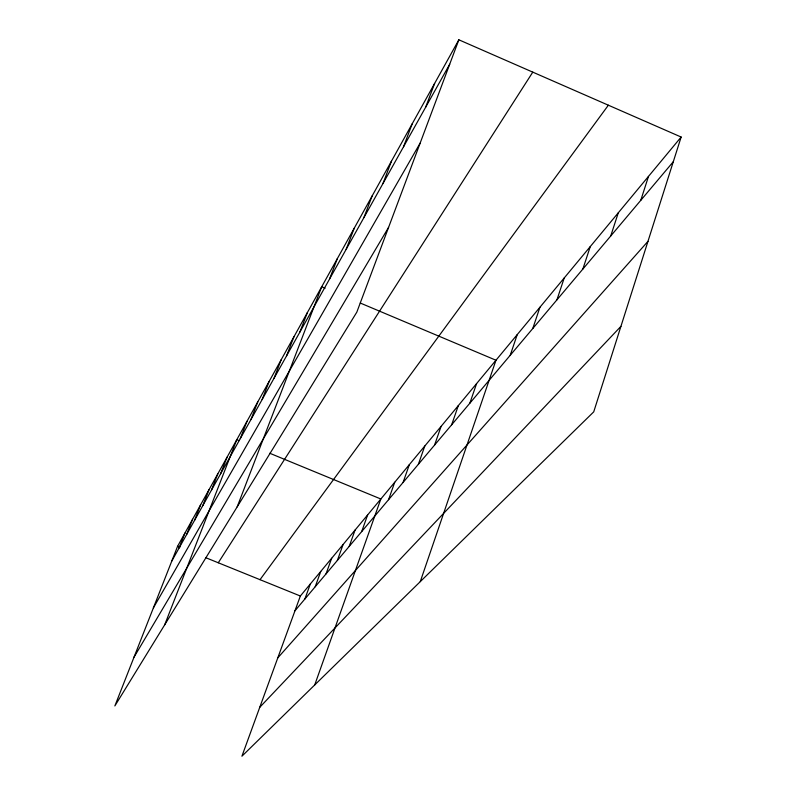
<?xml version="1.0" encoding="UTF-8"?>
<svg xmlns="http://www.w3.org/2000/svg" width="796" height="796" viewBox="0 0 796 796"><rect width="100%" height="100%" fill="white"/><g stroke="black" fill="none" stroke-linecap="round" stroke-linejoin="round"><path stroke-width="1.19" d="M681.147 137.041L593.726 411.86L241.924 756.2L300.351 596.015L681.147 137.041L458.854 39.8L177.588 546.295L114.853 705.943L356.827 312.141L458.854 39.8M640.77 200.333L648.491 176.404M610.711 236.014L618.293 212.801M582.841 269.088L590.274 246.561M556.931 299.843L564.225 277.963M532.783 328.509L539.937 307.236M510.216 355.285L517.241 334.599M420.278 581.627L495.978 360.23L360.28 303.037M469.829 403.234L476.585 383.602M451.68 424.765L458.317 405.612M434.566 445.083L441.084 426.397M418.388 464.277L424.785 446.029M403.075 482.456L409.353 464.625M388.567 499.679L394.726 482.257M361.692 531.579L367.643 514.903M314.719 684.948L380.846 498.993L269.784 453.262M349.225 546.374L355.076 530.056M337.355 560.464L343.106 544.484M315.206 586.752L320.768 571.409M326.022 573.906L331.673 558.255M304.868 599.03L310.331 583.985M403.522 146.792L412.219 123.778M425.681 107.162L434.616 83.451M382.985 183.508L391.463 161.16M363.901 217.606L372.17 195.886M329.544 279.028L337.414 258.481M346.141 249.367L354.2 228.253M299.873 332.071L307.385 312.559M237.178 506.873L321.703 286.779L325.106 288.212M262.133 399.532L269.167 381.384M274.003 378.329L281.187 359.742M286.56 355.882L293.903 336.837M164.692 624.83L236.79 439.681L239.069 440.616M240.283 438.606L247.019 421.263M250.909 419.591L257.795 401.861M202.791 505.619L209.02 489.699M211.477 490.087L217.825 473.839M220.601 473.779L227.079 457.183M179.04 548.076L184.931 533.091M186.602 534.564L192.592 519.281M194.513 520.425L200.612 504.833M171.817 561.001L449.69 64.257M153.369 607.915L420.129 143.151M134.007 657.188L388.577 227.377M218.273 562.772L532.783 72.138M260.013 579.677L608.363 105.201M294.968 610.771L673.287 161.737M277.794 657.854L647.954 241.377M259.765 707.296L620.92 326.37M177.588 546.295L179.846 547.21M205.846 557.737L300.351 596.015"/></g></svg>
